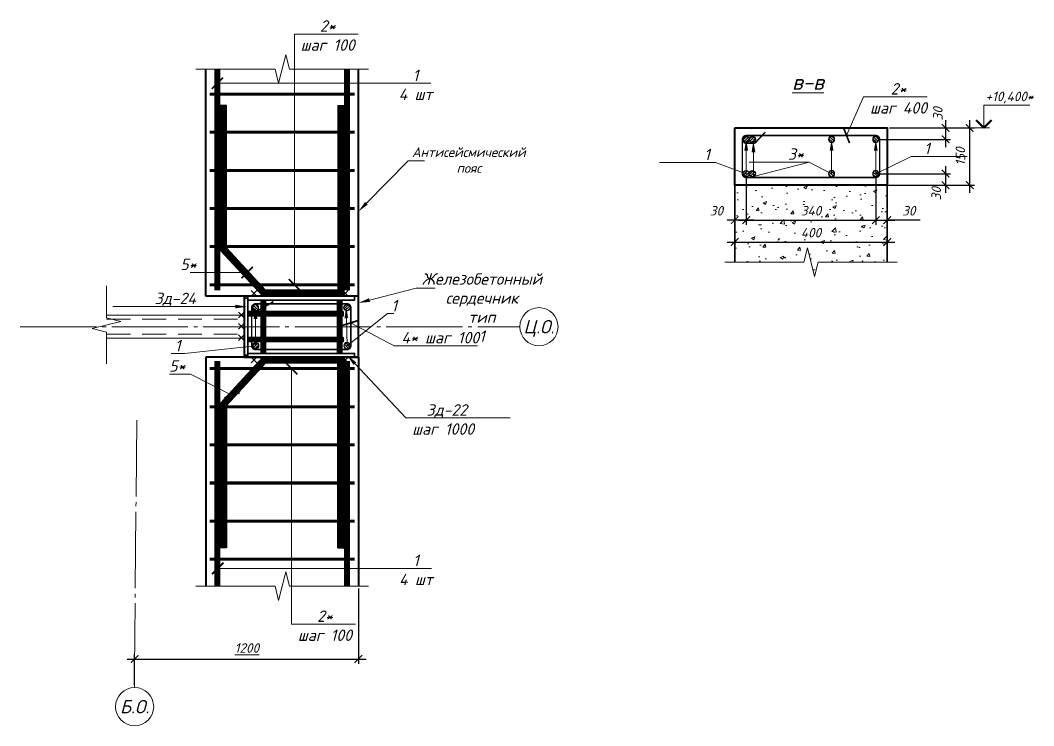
# Model space of a CAD drawing. Header units: millimetres. Extents: x -1807136 to 121189, y 23614 to 410608.
# Drawn here: x 19736 to 22395, y 41081 to 42931 of the extents above; entities that cross this region are included whole.
import ezdxf
from ezdxf import colors
from ezdxf.entities.mleader import LeaderData, LeaderLine
from ezdxf.enums import TextEntityAlignment as Align
from ezdxf.math import Vec2, Vec3

# ---------------------------------------------------------------- set-up
doc = ezdxf.new("R2010")
doc.units = ezdxf.units.MM
doc.header["$PDMODE"] = 3
doc.linetypes.add('GOST2.303 5', pattern=[24, 20, -1.5, 1, -1.5])
doc.linetypes.add('HIDDEN', pattern=[0.375, 0.25, -0.125])
doc.layers.get('0').update_dxf_attribs({"lineweight": 5})
doc.layers.get('Defpoints').update_dxf_attribs({"lineweight": 0})
for name, color, linetype, lineweight in [('!!!Металл', 7, 'Continuous', 15), ('!!!Металл разрез', 7, 'Continuous', 35), ('#Cварка', 96, 'Continuous', 30), ('#Dimensions', 7, 'Continuous', 9), ('#Арматура', 152, 'Continuous', 30), ('#Бетон разрез', 22, 'Continuous', 40), ('#Выноски', 7, 'Continuous', 15), ('#Газобетон', 152, 'Continuous', 35), ('#Оси', 7, 'Continuous', 9), ('#разм', 7, 'Continuous', 9), ('A-okno', 7, 'Continuous', 0), ('k_ Каркасы', 66, 'Continuous', 0)]:
    doc.layers.add(name, color=color, linetype=linetype, lineweight=lineweight)
doc.layers.add('#Hatch', color=7, linetype='Continuous', lineweight=5, true_color=0x525252)
doc.layers.add('#Арматура вид_2', color=7, linetype='Continuous', lineweight=35, true_color=0x616161)
doc.styles.add('GOST 2.304', font='isocpeui.ttf')
doc.styles.add('STEP PR', font='isocpeui.ttf')
doc.dimstyles.new('SPDS', dxfattribs={"dimscale": 10, "dimtxt": 2.5, "dimasz": 2, "dimexe": 1.25, "dimexo": 0.625, "dimtad": 1, "dimdec": 0, "dimrnd": 0.001, "dimtxsty": 'STEP PR', "dimblk": 'ARCHTICK', "dimcen": 2.5, "dimdle": 2, "dimclrd": 256, "dimclre": 256, "dimclrt": 7, "dimadec": 0, "dimazin": 2, "dimtfac": 0.75, "dimtdec": 0, "dimtmove": 1, "dimatfit": 3, "dimfxl": 1, "dimtolj": 1, "dimarcsym": 1})

# ---------------------------------------------------------------- blocks, each defined once
blk = doc.blocks.new('*U99')
at = {"color": 0, "linetype": 'ByBlock', "lineweight": -2}
for p, q in [((6.917, 0), (7.23, 1.25)), ((7.23, 1.25), (7.855, -1.25)), ((6.917, 0), (0, 0)), ((7.855, -1.25), (8.167, 0)), ((15.084, 0), (8.167, 0))]:
    blk.add_line(p, q, dxfattribs=at)
blk = doc.blocks.new('*U87')
at = {"color": 0, "linetype": 'ByBlock', "lineweight": -2}
for p, q in [((6.917, 0), (7.229, 1.25)), ((7.229, 1.25), (7.854, -1.25)), ((6.917, 0), (0, 0)), ((7.854, -1.25), (8.167, 0)), ((15.083, 0), (8.167, 0))]:
    blk.add_line(p, q, dxfattribs=at)
blk = doc.blocks.new('*U28')
at = {"layer": '#Арматура', "lineweight": 0}
h = blk.add_hatch(dxfattribs=at)
h.set_pattern_fill('ANSI31', scale=1.6)
edge = h.paths.add_edge_path()
edge.add_arc((0, 8), 8, 0, 360)
blk.add_circle((0, 8), 8)
blk = doc.blocks.new('*U105')
at = {"color": 0, "linetype": 'ByBlock', "lineweight": -2}
for p, q in [((2.78125, 0), (3.09375, 1.25)), ((3.09375, 1.25), (3.71875, -1.25)), ((2.78125, 0), (0, 0)), ((3.71875, -1.25), (4.03125, 0)), ((6.8125, 0), (4.03125, 0))]:
    blk.add_line(p, q, dxfattribs=at)
blk = doc.blocks.new('*U91')
for p, q in [((-0.5, 0.5), (0.5, -0.5)), ((0.5, 0.5), (-0.5, -0.5)), ((1.5, 0.5), (2.5, -0.5)), ((2.5, 0.5), (1.5, -0.5)), ((3.5, 0.5), (4.5, -0.5)), ((4.5, 0.5), (3.5, -0.5))]:
    blk.add_line(p, q)
blk = doc.blocks.new('*U180')
for p, q in [((-0.5, 0.5), (0.5, -0.5)), ((0.5, 0.5), (-0.5, -0.5)), ((1.5, 0.5), (2.5, -0.5)), ((2.5, 0.5), (1.5, -0.5)), ((3.5, 0.5), (4.5, -0.5)), ((4.5, 0.5), (3.5, -0.5)), ((5.5, 0.5), (6.5, -0.5)), ((6.5, 0.5), (5.5, -0.5)), ((7.5, 0.5), (8.5, -0.5)), ((8.5, 0.5), (7.5, -0.5)), ((9.5, 0.5), (10.5, -0.5)), ((10.5, 0.5), (9.5, -0.5)), ((11.5, 0.5), (12.5, -0.5)), ((12.5, 0.5), (11.5, -0.5)), ((13.5, 0.5), (14.5, -0.5)), ((14.5, 0.5), (13.5, -0.5)), ((15.5, 0.5), (16.5, -0.5)), ((16.5, 0.5), (15.5, -0.5))]:
    blk.add_line(p, q)
blk = doc.blocks.new('*U106')
for p, q in [((-0.5, 0.5), (0.5, -0.5)), ((0.5, 0.5), (-0.5, -0.5)), ((1.5, 0.5), (2.5, -0.5)), ((2.5, 0.5), (1.5, -0.5)), ((3.5, 0.5), (4.5, -0.5)), ((4.5, 0.5), (3.5, -0.5)), ((5.5, 0.5), (6.5, -0.5)), ((6.5, 0.5), (5.5, -0.5)), ((7.5, 0.5), (8.5, -0.5)), ((8.5, 0.5), (7.5, -0.5)), ((9.5, 0.5), (10.5, -0.5)), ((10.5, 0.5), (9.5, -0.5)), ((11.5, 0.5), (12.5, -0.5)), ((12.5, 0.5), (11.5, -0.5)), ((13.5, 0.5), (14.5, -0.5)), ((14.5, 0.5), (13.5, -0.5)), ((15.5, 0.5), (16.5, -0.5)), ((16.5, 0.5), (15.5, -0.5))]:
    blk.add_line(p, q)
blk = doc.blocks.new('*U96')
at = {"layer": '#разм', "ltscale": 100, "elevation": 0}
for points in [[(4577173, -920400), (4578375, -920400)], [(4577173, -921000), (4577173, -920400)], [(4575899, -921000), (4577323, -921000)]]:
    blk.add_lwpolyline(points, dxfattribs=at)
at = {"layer": 'A-okno', "color": 0, "lineweight": 50, "ltscale": 100, "elevation": 0}
for points in [[(4577173, -921000), (4576973, -920800)], [(4577173, -921000), (4577373, -920800)]]:
    blk.add_lwpolyline(points, dxfattribs=at)
at = {"layer": '#разм', "style": 'STEP PR'}
for tag, p in [('ОТМЕТКА', (4577216, -920299)), ('ПРИМЕЧАНИЕ', (4577314, -920711))]:
    blk.add_attdef(tag, p, '', height=250, dxfattribs=at)
blk = doc.blocks.new('_ArchTick')
at = {"color": 0, "linetype": 'ByBlock', "const_width": 0.15}
blk.add_lwpolyline([(-0.5, -0.5), (0.5, 0.5)], dxfattribs=at)
blk = doc.blocks.new('*D133')
at = {"layer": '#Dimensions', "lineweight": -2, "transparency": 16777216}
for p, q in [((22017, 42648.8), (22239.7, 42648.8)), ((22227.2, 42478.8), (22227.2, 42668.8)), ((22017, 42498.8), (22239.7, 42498.8))]:
    blk.add_line(p, q, dxfattribs=at)
at = {"layer": 'Defpoints', "color": 0, "lineweight": 40, "transparency": 16777216}
for p in [(22010.7, 42648.8), (22227.2, 42648.8), (22010.7, 42498.8)]:
    blk.add_point(p, dxfattribs=at)
at = {"layer": '#Dimensions', "lineweight": -2, "transparency": 16777216, "xscale": 20, "yscale": 20, "zscale": 20}
for p, rotation in [((22227.2, 42648.8), 90), ((22227.2, 42498.8), 270)]:
    blk.add_blockref('_ArchTick', p, dxfattribs=dict(at, rotation=rotation))
at = {"layer": '#Dimensions', "transparency": 16777216, "insert": (22202.7, 42573.8), "char_height": 25, "attachment_point": 5, "rotation": 90, "style": 'STEP PR'}
blk.add_mtext('\\A1;150', dxfattribs=at)
blk = doc.blocks.new('*D134')
at = {"layer": '#Dimensions', "lineweight": -2, "transparency": 16777216}
for p, q in [((21610.7, 42642.5), (21610.7, 42337.1)), ((22010.7, 42642.5), (22010.7, 42337.1)), ((21590.7, 42349.6), (22030.7, 42349.6))]:
    blk.add_line(p, q, dxfattribs=at)
at = {"layer": 'Defpoints', "color": 0, "lineweight": 40, "transparency": 16777216}
for p in [(21610.7, 42648.8), (22010.7, 42648.8), (22010.7, 42349.6)]:
    blk.add_point(p, dxfattribs=at)
at = {"layer": '#Dimensions', "lineweight": -2, "transparency": 16777216, "xscale": 20, "yscale": 20, "zscale": 20, "rotation": 180}
blk.add_blockref('_ArchTick', (21610.7, 42349.6), dxfattribs=at)
at = {"layer": '#Dimensions', "lineweight": -2, "transparency": 16777216, "xscale": 20, "yscale": 20, "zscale": 20}
blk.add_blockref('_ArchTick', (22010.7, 42349.6), dxfattribs=at)
at = {"layer": '#Dimensions', "transparency": 16777216, "insert": (21810.7, 42374.1), "char_height": 25, "attachment_point": 5, "style": 'STEP PR'}
blk.add_mtext('\\A1;400', dxfattribs=at)
blk = doc.blocks.new('*D135')
at = {"layer": '#Dimensions', "lineweight": -2, "transparency": 16777216}
for p, q in [((21640.7, 42522.5), (21640.7, 42394.6)), ((21980.7, 42522.5), (21980.7, 42394.6)), ((21620.7, 42407.1), (22000.7, 42407.1))]:
    blk.add_line(p, q, dxfattribs=at)
at = {"layer": 'Defpoints', "color": 0, "lineweight": 40, "transparency": 16777216}
for p in [(21640.7, 42528.8), (21980.7, 42528.8), (21980.7, 42407.1)]:
    blk.add_point(p, dxfattribs=at)
at = {"layer": '#Dimensions', "lineweight": -2, "transparency": 16777216, "xscale": 20, "yscale": 20, "zscale": 20, "rotation": 180}
blk.add_blockref('_ArchTick', (21640.7, 42407.1), dxfattribs=at)
at = {"layer": '#Dimensions', "lineweight": -2, "transparency": 16777216, "xscale": 20, "yscale": 20, "zscale": 20}
blk.add_blockref('_ArchTick', (21980.7, 42407.1), dxfattribs=at)
at = {"layer": '#Dimensions', "transparency": 16777216, "insert": (21810.7, 42431.6), "char_height": 25, "attachment_point": 5, "style": 'STEP PR'}
blk.add_mtext('\\A1;340', dxfattribs=at)
blk = doc.blocks.new('*D136')
at = {"layer": '#Dimensions', "lineweight": -2, "transparency": 16777216}
for p, q in [((21980.7, 42522.5), (21980.7, 42394.6)), ((22010.7, 42492.5), (22010.7, 42394.6)), ((21960.7, 42407.1), (22030.7, 42407.1)), ((22096.7, 42407.1), (22010.7, 42407.1))]:
    blk.add_line(p, q, dxfattribs=at)
at = {"layer": 'Defpoints', "color": 0, "lineweight": 40, "transparency": 16777216}
for p in [(21980.7, 42528.8), (22010.7, 42498.8), (22010.7, 42407.1)]:
    blk.add_point(p, dxfattribs=at)
at = {"layer": '#Dimensions', "lineweight": -2, "transparency": 16777216, "xscale": 20, "yscale": 20, "zscale": 20, "rotation": 180}
blk.add_blockref('_ArchTick', (21980.7, 42407.1), dxfattribs=at)
at = {"layer": '#Dimensions', "lineweight": -2, "transparency": 16777216, "xscale": 20, "yscale": 20, "zscale": 20}
blk.add_blockref('_ArchTick', (22010.7, 42407.1), dxfattribs=at)
at = {"layer": '#Dimensions', "transparency": 16777216, "insert": (22067.2, 42431.6), "char_height": 25, "attachment_point": 5, "style": 'STEP PR'}
blk.add_mtext('\\A1;30', dxfattribs=at)
blk = doc.blocks.new('*D131')
at = {"layer": '#Dimensions', "lineweight": -2, "transparency": 16777216}
for p, q in [((22017, 42648.8), (22176.3, 42648.8)), ((22163.8, 42668.8), (22163.8, 42598.8)), ((21987, 42618.8), (22176.3, 42618.8))]:
    blk.add_line(p, q, dxfattribs=at)
at = {"layer": 'Defpoints', "color": 0, "lineweight": 40, "transparency": 16777216}
for p in [(22010.7, 42648.8), (21980.7, 42618.8), (22163.8, 42618.8)]:
    blk.add_point(p, dxfattribs=at)
at = {"layer": '#Dimensions', "lineweight": -2, "transparency": 16777216, "xscale": 20, "yscale": 20, "zscale": 20}
for p, rotation in [((22163.8, 42648.8), 90), ((22163.8, 42618.8), 270)]:
    blk.add_blockref('_ArchTick', p, dxfattribs=dict(at, rotation=rotation))
at = {"layer": '#Dimensions', "transparency": 16777216, "insert": (22143.6, 42686), "char_height": 25, "attachment_point": 5, "rotation": 90, "style": 'STEP PR'}
blk.add_mtext('\\A1;30', dxfattribs=at)
blk = doc.blocks.new('*D132')
at = {"layer": '#Dimensions', "lineweight": -2, "transparency": 16777216}
for p, q in [((22163.8, 42548.8), (22163.8, 42478.8)), ((21987, 42528.8), (22176.3, 42528.8)), ((21987, 42498.8), (22176.3, 42498.8))]:
    blk.add_line(p, q, dxfattribs=at)
at = {"layer": 'Defpoints', "color": 0, "lineweight": 40, "transparency": 16777216}
for p in [(21980.7, 42528.8), (21980.7, 42498.8), (22163.8, 42498.8)]:
    blk.add_point(p, dxfattribs=at)
at = {"layer": '#Dimensions', "lineweight": -2, "transparency": 16777216, "xscale": 20, "yscale": 20, "zscale": 20}
for p, rotation in [((22163.8, 42528.8), 90), ((22163.8, 42498.8), 270)]:
    blk.add_blockref('_ArchTick', p, dxfattribs=dict(at, rotation=rotation))
at = {"layer": '#Dimensions', "transparency": 16777216, "insert": (22139.3, 42476.3), "char_height": 25, "attachment_point": 5, "rotation": 90, "style": 'STEP PR'}
blk.add_mtext('\\A1;30', dxfattribs=at)
blk = doc.blocks.new('*D137')
at = {"layer": '#Dimensions', "lineweight": -2, "transparency": 16777216}
for p, q in [((21610.7, 42522.5), (21610.7, 42394.6)), ((21640.7, 42522.5), (21640.7, 42394.6)), ((21660.7, 42407.1), (21590.7, 42407.1))]:
    blk.add_line(p, q, dxfattribs=at)
at = {"layer": 'Defpoints', "color": 0, "lineweight": 40, "transparency": 16777216}
for p in [(21610.7, 42528.8), (21640.7, 42528.8), (21610.7, 42407.1)]:
    blk.add_point(p, dxfattribs=at)
at = {"layer": '#Dimensions', "lineweight": -2, "transparency": 16777216, "xscale": 20, "yscale": 20, "zscale": 20, "rotation": 180}
blk.add_blockref('_ArchTick', (21610.7, 42407.1), dxfattribs=at)
at = {"layer": '#Dimensions', "lineweight": -2, "transparency": 16777216, "xscale": 20, "yscale": 20, "zscale": 20}
blk.add_blockref('_ArchTick', (21640.7, 42407.1), dxfattribs=at)
at = {"layer": '#Dimensions', "transparency": 16777216, "insert": (21562.5, 42431.6), "char_height": 25, "attachment_point": 5, "style": 'STEP PR'}
blk.add_mtext('\\A1;30', dxfattribs=at)
blk = doc.blocks.new('*D431')
at = {"layer": '#Dimensions', "lineweight": -2, "transparency": 16777216}
for p, q in [((20623.5, 41440.7), (20623.5, 41243.4)), ((20036.4, 41187.2), (20036.4, 41268.4)), ((20016.4, 41255.9), (20643.5, 41255.9))]:
    blk.add_line(p, q, dxfattribs=at)
at = {"layer": 'Defpoints', "color": 0, "lineweight": 40, "transparency": 16777216}
for p in [(20623.5, 41447), (20623.5, 41255.9), (20036.4, 41180.9)]:
    blk.add_point(p, dxfattribs=at)
at = {"layer": '#Dimensions', "lineweight": -2, "transparency": 16777216, "xscale": 20, "yscale": 20, "zscale": 20, "rotation": 180}
blk.add_blockref('_ArchTick', (20036.4, 41255.9), dxfattribs=at)
at = {"layer": '#Dimensions', "lineweight": -2, "transparency": 16777216, "xscale": 20, "yscale": 20, "zscale": 20}
blk.add_blockref('_ArchTick', (20623.5, 41255.9), dxfattribs=at)
at = {"layer": '#Dimensions', "transparency": 16777216, "insert": (20330.8, 41284.7), "char_height": 25, "attachment_point": 5, "style": 'STEP PR'}
blk.add_mtext('\\A1;\\L1200', dxfattribs=at)

msp = doc.modelspace()

# ---------------------------------------------------------------- hatches: boundary and pattern name
at = {"layer": '#Hatch'}
h = msp.add_hatch(dxfattribs=at)
h.set_pattern_fill('AR-CONC', color=256, scale=0.5)
h.set_pattern_definition([(50, (21610.726, 42248.785), (91.092, -7.97), [9.525, -104.775]), (355, (21610.73, 42248.785), (-17.622, 95.528), [7.62, -83.82]), (100.451, (21618.32, 42248.12), (73.47, 87.559), [8.095, -89.045]), (46.184, (21610.73, 42274.18), (135.54, -21.02), [14.287, -157.162]), (96.636, (21622.02, 42272.43), (118.702, 123.713), [12.143, -133.568]), (351.184, (21610.73, 42274.18), (118.7, 123.713), [11.43, -125.73]), (21, (21623.426, 42267.835), (75.807, -51.133), [9.525, -104.775]), (326, (21623.43, 42267.835), (30.901, 92.094), [7.62, -83.82]), (71.451, (21629.74, 42263.57), (106.708, 40.961), [8.095, -89.045]), (37.5, (21610.726, 42248.785), (1.5443, 42.2775), [0, -82.804, 0, -85.09, 0, -84.1375]), (7.5, (21610.726, 42248.785), (33.41, 50.0903), [0, -48.514, 0, -80.899, 0, -32.0675]), (327.5, (21582.405, 42248.785), (67.7953, -2.8644), [0, -31.75, 0, -99.06, 0, -131.445]), (317.5, (21569.705, 42248.785), (74.0646, 12.713), [0, -41.275, 0, -65.786, 0, -93.345])])
h.paths.add_polyline_path([(22010.7, 42498.8), (21610.7, 42498.8), (21610.7, 42297.1), (21792, 42297.1), (21801.4, 42334.6), (21820.1, 42259.6), (21829.5, 42297.1), (22010.7, 42297.1)])

# ---------------------------------------------------------------- linework, layer by layer
at = {"layer": '!!!Металл'}
for points in [[(19962.7, 42157.5), (20323.5, 42157.5)], [(19962.7, 42097.5), (20323.5, 42097.5)]]:
    msp.add_lwpolyline(points, dxfattribs=at)
at = {"layer": '!!!Металл', "linetype": 'HIDDEN', "ltscale": 250}
msp.add_lwpolyline([(19962.7, 42147.5), (20323.5, 42147.5)], dxfattribs=at)
at = {"layer": '!!!Металл разрез'}
for points in [[(20323.5, 42202.5), (20333.5, 42202.5), (20333.5, 42052.5), (20323.5, 42052.5)], [(20613.5, 42207.5), (20613.5, 42197.5), (20333.5, 42197.5), (20333.5, 42207.5)], [(20333.5, 42047.5), (20333.5, 42057.5), (20613.5, 42057.5), (20613.5, 42047.5)]]:
    msp.add_lwpolyline(points, close=True, dxfattribs=at)
at = {"layer": '#Арматура'}
for points, const_width in [([(20253.5, 42803.4), (20253.5, 42222.5)], 16), ([(20593.5, 42803.4), (20593.5, 42222.5)], 16), ([(20613.5, 42737.5), (20233.5, 42737.5)], 8), ([(20613.5, 42637.5), (20233.5, 42637.5)], 8), ([(20613.5, 42537.5), (20233.5, 42537.5)], 8), ([(20613.5, 42437.5), (20233.5, 42437.5)], 8), ([(20613.5, 42337.5), (20233.5, 42337.5)], 8), ([(20613.5, 42237.5), (20233.5, 42237.5)], 8), ([(20253.5, 42037.5), (20253.5, 41447)], 16), ([(20593.5, 42037.5), (20593.5, 41447)], 16), ([(20613.5, 42017.5), (20233.5, 42017.5)], 8), ([(20613.5, 41917.5), (20233.5, 41917.5)], 8), ([(20613.5, 41817.5), (20233.5, 41817.5)], 8), ([(20613.5, 41717.5), (20233.5, 41717.5)], 8), ([(20613.5, 41617.5), (20233.5, 41617.5)], 8), ([(20613.5, 41517.5), (20233.5, 41517.5)], 8)]:
    msp.add_lwpolyline(points, dxfattribs=dict(at, const_width=const_width))
for points in [[(20585.5, 42707.5), (20585.5, 42207.5), (20372.5, 42207.5), (20261.5, 42327.8), (20261.5, 42707.5)], [(20277.5, 42707.5), (20261.5, 42707.5)], [(20569.5, 42707.5), (20569.5, 42223.5), (20379.5, 42223.5), (20277.5, 42334), (20277.5, 42707.5)], [(20569.5, 42707.5), (20585.5, 42707.5)], [(20367.5, 42197.5), (20367.5, 42057.5)], [(20379.5, 42197.5), (20379.5, 42057.5)], [(20567.5, 42197.5), (20567.5, 42057.5)], [(20579.5, 42197.5), (20579.5, 42057.5)], [(20583.5, 42167.5), (20333.5, 42167.5)], [(20583.5, 42167.5), (20583.5, 42155.5)], [(20583.5, 42155.5), (20333.5, 42155.5)], [(20583.5, 42099.5), (20333.5, 42099.5)], [(20583.5, 42099.5), (20583.5, 42087.5)], [(20583.5, 42087.5), (20333.5, 42087.5)], [(20585.5, 41547.5), (20585.5, 42047.5), (20372.5, 42047.5), (20261.5, 41927.3), (20261.5, 41547.5)], [(20569.5, 41547.5), (20569.5, 42031.5), (20379.5, 42031.5), (20277.5, 41921), (20277.5, 41547.5)], [(20277.5, 41547.5), (20261.5, 41547.5)], [(20569.5, 41547.5), (20585.5, 41547.5)]]:
    msp.add_lwpolyline(points, dxfattribs=at)
at = {"layer": '#Арматура вид_2', "const_width": 16}
for points in [[(20577.5, 42707.5), (20577.5, 42215.5), (20376, 42215.5), (20269.5, 42330.9), (20269.5, 42707.5)], [(20577.5, 41547.5), (20577.5, 42039.5), (20376, 42039.5), (20269.5, 41924.1), (20269.5, 41547.5)]]:
    msp.add_lwpolyline(points, dxfattribs=at)
at = {"layer": '#Арматура вид_2', "color": 7, "true_color": 0xffffff, "const_width": 12}
for points in [[(20373.5, 42197.5), (20373.5, 42057.5)], [(20573.5, 42197.5), (20573.5, 42057.5)], [(20583.5, 42161.5), (20333.5, 42161.5)], [(20583.5, 42093.5), (20333.5, 42093.5)]]:
    msp.add_lwpolyline(points, dxfattribs=at)
at = {"layer": '#Бетон разрез'}
for points in [[(20223.5, 42207.5), (20223.5, 42803.4)], [(20623.5, 42207.5), (20623.5, 42803.4)], [(20623.5, 42207.5), (20223.5, 42207.5)], [(20223.5, 42047.5), (20223.5, 41447)], [(20623.5, 42047.5), (20223.5, 42047.5)], [(20623.5, 42047.5), (20623.5, 41447)]]:
    msp.add_lwpolyline(points, dxfattribs=at)
for points in [[(21610.7, 42648.8), (22010.7, 42648.8), (22010.7, 42498.8), (21610.7, 42498.8)], [(20323.5, 42047.5), (20623.5, 42047.5), (20623.5, 42207.5), (20323.5, 42207.5)]]:
    msp.add_lwpolyline(points, close=True, dxfattribs=at)
at = {"layer": '#Газобетон'}
msp.add_lwpolyline([(22010.7, 42297.1), (22010.7, 42498.8), (21610.7, 42498.8), (21610.7, 42297.1)], dxfattribs=at)
at = {"layer": '#Оси', "linetype": 'GOST2.303 5', "ltscale": 10}
for points in [[(19736.3, 42127.5), (20997, 42127.5), (21047, 42127.5)], [(20041.7, 41882), (20036.4, 41230.9), (20036.4, 41180.9)]]:
    msp.add_lwpolyline(points, dxfattribs=at)
at = {"layer": '#Оси', "linetype": 'Continuous', "ltscale": 100}
for centre in [(21097, 42127.5), (20036.4, 41130.9)]:
    msp.add_circle(centre, 50, dxfattribs=at)
msp.add_lwpolyline([(20539.5, 42197.5), (20527.5, 42197.5)])
at = {"linetype": 'HIDDEN', "ltscale": 250}
msp.add_lwpolyline([(19962.7, 42107.5), (20323.5, 42107.5)], dxfattribs=at)
at = {"layer": 'k_ Каркасы'}
msp.add_lwpolyline([(21630.7, 42618.8, 4, 4, 0), (21630.7, 42528.8, 4, 4, 0.414214), (21640.7, 42518.8, 4, 4, 0), (21980.7, 42518.8, 4, 4, 0.414214), (21990.7, 42528.8, 4, 4, 0), (21990.7, 42618.8, 4, 4, 0.414214), (21980.7, 42628.8, 4, 4, 0), (21640.7, 42628.8, 4, 4, 0.414214), (21630.7, 42618.8, 4, 4, 0.414214), (21640.7, 42608.8, 4, 4, 0), (21660.6, 42608.7, 4, 4, 0.183017), (21665.9, 42611.4, 4, 4, 0), (21690.9, 42637.8, 0, 0, 0)], format="xyseb", dxfattribs=at)
at = {"layer": 'k_ Каркасы', "const_width": 4}
msp.add_lwpolyline([(20343.5, 42177.5), (20343.5, 42077.5, 0.414214), (20353.5, 42067.5), (20593.5, 42067.5, 0.414214), (20603.5, 42077.5), (20603.5, 42177.5, 0.414214), (20593.5, 42187.5), (20353.5, 42187.5, 0.414214), (20343.5, 42177.5, 0.414214), (20353.5, 42167.5, 0.098491), (20357.3, 42168.3), (20400.6, 42193.3)], format="xyb", dxfattribs=at)

# ---------------------------------------------------------------- block references
at = {"layer": '#Cварка', "xscale": 15, "yscale": 15, "zscale": 15}
msp.add_blockref('*U180', (20349.3, 42215), dxfattribs=at)
at = {"layer": '#Cварка', "xscale": -15, "yscale": 15, "zscale": 15}
for name, p, rotation in [('*U91', (20316, 42158.4), 90), ('*U106', (20349.3, 42040), 180)]:
    msp.add_blockref(name, p, dxfattribs=dict(at, rotation=rotation))
at = {"layer": '#Dimensions', "xscale": 0.1, "yscale": 0.1, "zscale": 0.1}
msp.add_blockref('*U96', (-435452.9, 134748.8, 0), dxfattribs=at).add_auto_attribs({'ОТМЕТКА': '+10,400*'})
at = {"layer": '#Арматура'}
for p in [(21640.7, 42610.8), (21656.7, 42610.8), (21640.7, 42520.8), (21656.7, 42520.8), (20593.5, 42169.5)]:
    msp.add_blockref('*U28', p, dxfattribs=at)
at = {"layer": '#Арматура', "xscale": -1}
for p in [(21864.7, 42610.8), (21980.7, 42610.8), (21864.7, 42520.8), (21980.7, 42520.8), (20353.5, 42169.5)]:
    msp.add_blockref('*U28', p, dxfattribs=at)
at = {"layer": '#Арматура', "rotation": 180}
msp.add_blockref('*U28', (20353.5, 42085.5), dxfattribs=at)
at = {"layer": '#Арматура', "xscale": -1, "rotation": 180}
msp.add_blockref('*U28', (20593.5, 42085.5), dxfattribs=at)
at = {"yscale": -30, "zscale": -30}
for name, p, xscale in [('*U87', (20197.2, 42803.4), 30), ('*U87', (22037, 42297.1), -30), ('*U99', (20197.2, 41447), 30)]:
    msp.add_blockref(name, p, dxfattribs=dict(at, xscale=xscale))
at = {"xscale": -30, "yscale": -30, "zscale": -30, "rotation": 270}
msp.add_blockref('*U105', (19962.7, 42029.9), dxfattribs=at)

# ---------------------------------------------------------------- texts
at = {"layer": '#Dimensions', "style": 'STEP PR'}
msp.add_text('%%Uв-в', height=40, dxfattribs=at).set_placement((21802.7, 42749.1), align=Align.CENTER)
at = {"layer": '#Оси', "linetype": 'Continuous', "ltscale": 100, "style": 'GOST 2.304'}
for s, p in [('Ц.О.', (21097, 42127.5)), ('Б.О.', (20036.4, 41130.9))]:
    msp.add_text(s, height=35, dxfattribs=at).set_placement(p, align=Align.MIDDLE_CENTER)

# ---------------------------------------------------------------- dimensions: what is measured, and where the dimension line sits
at = {"layer": '#Dimensions'}
for base, p1, p2, picture, middle in [((22163.8, 42618.8), (22010.7, 42648.8), (21980.7, 42618.8), '*D131', (22168.1, 42686)), ((22163.8, 42498.8), (21980.7, 42528.8), (21980.7, 42498.8), '*D132', (22163.8, 42476.3))]:
    dim = msp.add_linear_dim(base=base, p1=p1, p2=p2, angle=90, dimstyle='SPDS', override={"dimscale": 10, "dimgap": 1.2, "dimrnd": 5, "dimtxsty": 'STEP PR', "dimblk1": 'ArchTick', "dimblk2": 'ArchTick', "dimsah": 1, "dimclrt": 256}, dxfattribs=at)
    dim.commit()
    dim.dimension.update_dxf_attribs({"geometry": picture, "text_midpoint": middle, "dimtype": 160})
for base, p1, p2, override, picture, middle in [((22010.7, 42349.6), (21610.7, 42648.8), (22010.7, 42648.8), {"dimgap": 1.2, "dimrnd": 5, "dimblk1": 'ArchTick', "dimblk2": 'ArchTick', "dimsah": 1, "dimclrt": 256}, '*D134', (21810.7, 42374.1)), ((21980.7, 42407.1), (21640.7, 42528.8), (21980.7, 42528.8), {"dimscale": 10, "dimgap": 1.2, "dimrnd": 5, "dimtxsty": 'STEP PR', "dimblk1": 'ArchTick', "dimblk2": 'ArchTick', "dimsah": 1, "dimclrt": 256}, '*D135', (21810.7, 42431.6))]:
    dim = msp.add_linear_dim(base=base, p1=p1, p2=p2, dimstyle='SPDS', override=override, dxfattribs=at)
    dim.commit()
    dim.dimension.update_dxf_attribs({"geometry": picture, "text_midpoint": middle})
dim = msp.add_linear_dim(base=(22227.2, 42648.8), p1=(22010.7, 42498.8), p2=(22010.7, 42648.8), angle=90, dimstyle='SPDS', override={"dimscale": 10, "dimgap": 1.2, "dimrnd": 5, "dimtxsty": 'STEP PR', "dimblk1": 'ArchTick', "dimblk2": 'ArchTick', "dimsah": 1, "dimclrt": 256}, dxfattribs=at)
dim.commit()
dim.dimension.update_dxf_attribs({"geometry": '*D133', "text_midpoint": (22202.7, 42573.8)})
for base, p1, p2, override, picture, middle in [((21610.7, 42407.1), (21640.7, 42528.8), (21610.7, 42528.8), {"dimgap": 1.2, "dimrnd": 5, "dimtxsty": 'STEP PR', "dimblk1": 'ArchTick', "dimblk2": 'ArchTick', "dimsah": 1, "dimclrt": 256}, '*D137', (21562.5, 42407.1)), ((22010.7, 42407.1), (21980.7, 42528.8), (22010.7, 42498.8), {"dimscale": 10, "dimgap": 1.2, "dimrnd": 5, "dimtxsty": 'STEP PR', "dimblk1": 'ArchTick', "dimblk2": 'ArchTick', "dimsah": 1, "dimclrt": 256}, '*D136', (22067.2, 42403.4))]:
    dim = msp.add_linear_dim(base=base, p1=p1, p2=p2, dimstyle='SPDS', override=override, dxfattribs=at)
    dim.commit()
    dim.dimension.update_dxf_attribs({"geometry": picture, "text_midpoint": middle, "dimtype": 160})
dim = msp.add_linear_dim(base=(20623.5, 41255.9), p1=(20036.4, 41180.9), p2=(20623.5, 41447), text='%%U1200', dimstyle='SPDS', override={"dimgap": 1.2, "dimrnd": 5, "dimblk1": 'ArchTick', "dimblk2": 'ArchTick', "dimsah": 1, "dimclrt": 256}, dxfattribs=at)
dim.commit()
dim.dimension.update_dxf_attribs({"geometry": '*D431', "text_midpoint": (20330.8, 41257.7), "dimtype": 160})

# ---------------------------------------------------------------- leaders
at = {"layer": '#Выноски'}
ml = msp.add_multileader_mtext('Standard', dxfattribs=at)
ml.set_content('\\A1;2*\\Pшаг 100', color=256, style='STEP PR')
ml.set_leader_properties(color=256, linetype='ByLayer', lineweight=-1)
ml.set_arrow_properties(name='ARCHTICK')
ml.build(insert=Vec2(0, 0))
ml.multileader.update_dxf_attribs({"text_left_attachment_type": 6, "text_right_attachment_type": 6, "dogleg_length": 0, "arrow_head_size": 30, "scale": 0.1})
ctx = ml.context
ctx.base_point, ctx.scale, ctx.char_height, ctx.arrow_head_size, ctx.landing_gap_size, ctx.plane_origin = Vec3(20455.5, 42895.2), 0.1, 30, 30, 12.5, Vec3(21202.6, 41859.2)
ctx.left_attachment, ctx.right_attachment, ctx.text_align_type = 6, 6, 1
notes = []
notes.append((ctx, [(0, (1, 1, 0), (20455.5, 42895.2), (1, 0), 0, [(0, [(20455.5, 42237.5), (20455.5, 42737.5)], 0, [])])]))
ctx.mtext.insert, ctx.mtext.rotation, ctx.mtext.alignment, ctx.mtext.flow_direction = Vec3(20542.8, 42931.2), 6.283185, 2, 5
ml = msp.add_multileader_mtext('Standard', dxfattribs=at)
ml.set_content('\\A1;1\\P4 шт', color=256, style='STEP PR')
ml.set_leader_properties(color=256, linetype='ByLayer', lineweight=-1)
ml.set_arrow_properties(name='ARCHTICK')
ml.build(insert=Vec2(0, 0))
ml.multileader.update_dxf_attribs({"text_left_attachment_type": 6, "text_right_attachment_type": 6, "dogleg_length": 0, "arrow_head_size": 30, "scale": 0.1})
ctx = ml.context
ctx.base_point, ctx.scale, ctx.char_height, ctx.arrow_head_size, ctx.landing_gap_size, ctx.plane_origin = Vec3(20713.1, 42765.9), 0.1, 30, 30, 12.5, Vec3(21596.7, 41686.8)
ctx.left_attachment, ctx.right_attachment, ctx.text_align_type = 6, 6, 1
notes.append((ctx, [(0, (1, 1, 0), (20713.1, 42765.9), (1, 0), 0, [(0, [(20253.5, 42765.9), (20593.5, 42765.9)], 0, [])])]))
ctx.mtext.insert, ctx.mtext.rotation, ctx.mtext.alignment, ctx.mtext.flow_direction = Vec3(20773.3, 42801.9), 6.283185, 2, 5
ml = msp.add_multileader_mtext('Standard', dxfattribs=at)
ml.set_content('\\A1;2*\\Pшаг 400', color=256, style='STEP PR')
ml.set_leader_properties(color=256, linetype='ByLayer', lineweight=-1)
ml.set_arrow_properties(name='ARCHTICK')
ml.build(insert=Vec2(0, 0))
ml.multileader.update_dxf_attribs({"text_left_attachment_type": 6, "text_right_attachment_type": 6, "dogleg_length": 0, "arrow_head_size": 30, "scale": 0.1})
ctx = ml.context
ctx.base_point, ctx.scale, ctx.char_height, ctx.arrow_head_size, ctx.landing_gap_size, ctx.plane_origin = Vec3(21948.3, 42730.4), 0.1, 30, 30, 12.5, Vec3(22829.7, 41748.5)
ctx.left_attachment, ctx.right_attachment, ctx.text_align_type = 6, 6, 1
notes.append((ctx, [(0, (1, 1, 0), (21948.3, 42730.4), (1, 0), 0, [(1, [(21904.1, 42628.8)], 0, [])])]))
ctx.mtext.insert, ctx.mtext.rotation, ctx.mtext.alignment, ctx.mtext.flow_direction = Vec3(22040.3, 42766.4), 6.283185, 2, 5
ml = msp.add_multileader_mtext('Standard', dxfattribs=at)
ml.set_content('{\\H0.83333x;Aнтисейсмический\\P\\pxqc;пояс\\A1;\\H1.2x;             }', color=256, style='STEP PR')
ml.set_leader_properties(color=256, linetype='ByLayer', lineweight=-1)
ml.build(insert=Vec2(0, 0))
ml.multileader.update_dxf_attribs({"text_left_attachment_type": 6, "text_right_attachment_type": 6, "dogleg_length": 0, "arrow_head_size": 30, "scale": 0.1})
ctx = ml.context
ctx.base_point, ctx.scale, ctx.char_height, ctx.arrow_head_size, ctx.landing_gap_size, ctx.plane_origin = Vec3(20753.7, 42562.7), 0.1, 30, 30, 12.5, Vec3(23429.4, 41196.7)
ctx.left_attachment, ctx.right_attachment, ctx.text_align_type = 6, 6, 1
notes.append((ctx, [(0, (1, 1, 0), (20753.7, 42562.7), (1, 0), 0, [(1, [(20623.5, 42429.8)], 0, [])])]))
ctx.mtext.insert, ctx.mtext.rotation, ctx.mtext.width, ctx.mtext.defined_height, ctx.mtext.alignment, ctx.mtext.flow_direction = Vec3(20913.1, 42597.7), 6.283185, 305.314, 77, 2, 5
ml = msp.add_multileader_mtext('Standard', dxfattribs=at)
ml.set_content('\\A1; 1           ', color=256, style='STEP PR')
ml.set_leader_properties(color=256, linetype='ByLayer', lineweight=-1)
ml.build(insert=Vec2(0, 0))
ml.multileader.update_dxf_attribs({"text_left_attachment_type": 6, "text_right_attachment_type": 6, "dogleg_length": 0, "arrow_head_size": 30, "scale": 0.1})
ctx = ml.context
ctx.base_point, ctx.scale, ctx.char_height, ctx.arrow_head_size, ctx.landing_gap_size, ctx.plane_origin = Vec3(21496.5, 42558.3), 0.1, 30, 30, 12.5, Vec3(24372.8, 41398.5)
ctx.left_attachment, ctx.right_attachment, ctx.text_align_type = 6, 6, 1
notes.append((ctx, [(1, (1, 1, 0), (21560.2, 42558.3), (-1, 0), 0, [(3, [(21640.7, 42618.8), (21640.7, 42528.8)], 0, [])])]))
ctx.mtext.insert, ctx.mtext.rotation, ctx.mtext.alignment, ctx.mtext.flow_direction = Vec3(21528.4, 42594.3), 6.283185, 2, 5
ml = msp.add_multileader_mtext('Standard', dxfattribs=at)
ml.set_content('\\A1;3*           ', color=256, style='STEP PR')
ml.set_leader_properties(color=256, linetype='ByLayer', lineweight=-1)
ml.build(insert=Vec2(0, 0))
ml.multileader.update_dxf_attribs({"text_left_attachment_type": 6, "text_right_attachment_type": 6, "dogleg_length": 0, "arrow_head_size": 30, "scale": 0.1})
ctx = ml.context
ctx.base_point, ctx.scale, ctx.char_height, ctx.arrow_head_size, ctx.landing_gap_size, ctx.plane_origin = Vec3(21736.4, 42559.2), 0.1, 30, 30, 12.5, Vec3(24558.2, 41400.2)
ctx.left_attachment, ctx.right_attachment, ctx.text_align_type = 6, 6, 1
notes.append((ctx, [(1, (1, 1, 0), (21805.5, 42559.2), (-1, 0), 0, [(3, [(21659.6, 42615.1), (21660, 42521.7)], 0, []), (2, [(21864.7, 42618.8), (21864.7, 42528.8)], 0, [])])]))
ctx.mtext.insert, ctx.mtext.rotation, ctx.mtext.alignment, ctx.mtext.flow_direction = Vec3(21770.9, 42595.2), 6.283185, 2, 5
ml = msp.add_multileader_mtext('Standard', dxfattribs=at)
ml.set_content('\\A1; 1           ', color=256, style='STEP PR')
ml.set_leader_properties(color=256, linetype='ByLayer', lineweight=-1)
ml.build(insert=Vec2(0, 0))
ml.multileader.update_dxf_attribs({"text_left_attachment_type": 6, "text_right_attachment_type": 6, "dogleg_length": 0, "arrow_head_size": 30, "scale": 0.1})
ctx = ml.context
ctx.base_point, ctx.scale, ctx.char_height, ctx.arrow_head_size, ctx.landing_gap_size, ctx.plane_origin = Vec3(22073.6, 42573.9), 0.1, 30, 30, 12.5, Vec3(24864.2, 41393.3)
ctx.left_attachment, ctx.right_attachment, ctx.text_align_type = 6, 6, 1
notes.append((ctx, [(0, (1, 1, 0), (22073.6, 42573.9), (1, 0), 0, [(3, [(21980.7, 42618.8), (21980.7, 42528.8)], 0, [])])]))
ctx.mtext.insert, ctx.mtext.rotation, ctx.mtext.alignment, ctx.mtext.flow_direction = Vec3(22105.4, 42609.9), 6.283185, 2, 5
ml = msp.add_multileader_mtext('Standard', dxfattribs=at)
ml.set_content('\\A1;5*', color=256, style='STEP PR')
ml.set_leader_properties(color=256, linetype='ByLayer', lineweight=-1)
ml.set_arrow_properties(name='ARCHTICK')
ml.build(insert=Vec2(0, 0))
ml.multileader.update_dxf_attribs({"text_left_attachment_type": 6, "text_right_attachment_type": 6, "dogleg_length": 0, "arrow_head_size": 30, "scale": 0.1})
ctx = ml.context
ctx.base_point, ctx.scale, ctx.char_height, ctx.arrow_head_size, ctx.landing_gap_size, ctx.plane_origin = Vec3(20142.7, 42269.9), 0.1, 30, 30, 12.5, Vec3(20935.9, 41171.8)
ctx.left_attachment, ctx.right_attachment, ctx.text_align_type = 6, 6, 1
notes.append((ctx, [(1, (1, 1, 0), (20211.8, 42269.9), (-1, 0), 0, [(1, [(20331.5, 42269.9)], 0, [])])]))
ctx.mtext.insert, ctx.mtext.rotation, ctx.mtext.width, ctx.mtext.alignment, ctx.mtext.flow_direction = Vec3(20177.3, 42305.9), 6.283185, 171.455, 2, 5
ml = msp.add_multileader_mtext('Standard', dxfattribs=at)
ml.set_content('\\A1;Железобетонный \\Pсердечник тип 1  {\\H1x;          }', color=256, style='STEP PR')
ml.set_leader_properties(color=256, linetype='ByLayer', lineweight=-1)
ml.build(insert=Vec2(0, 0))
ml.multileader.update_dxf_attribs({"text_left_attachment_type": 6, "text_right_attachment_type": 6, "dogleg_length": 0, "arrow_head_size": 30, "scale": 0.1})
ctx = ml.context
ctx.base_point, ctx.scale, ctx.char_height, ctx.arrow_head_size, ctx.landing_gap_size, ctx.plane_origin = Vec3(20774.9, 42228.7), 0.1, 30, 30, 12.5, Vec3(23468.4, 40919.2)
ctx.left_attachment, ctx.right_attachment, ctx.text_align_type = 6, 6, 1
notes.append((ctx, [(0, (1, 1, 0), (20774.9, 42228.7), (1, 0), 0, [(1, [(20623.5, 42190)], 0, [])])]))
ctx.mtext.insert, ctx.mtext.rotation, ctx.mtext.width, ctx.mtext.defined_height, ctx.mtext.alignment, ctx.mtext.flow_direction = Vec3(20947.4, 42267.7), 6.283185, 368.185, 77, 2, 5
ml = msp.add_multileader_mtext('Standard', dxfattribs=at)
ml.set_content('\\A1; Зд-24           ', color=256, style='STEP PR')
ml.set_leader_properties(color=256, linetype='ByLayer', lineweight=-1)
ml.build(insert=Vec2(0, 0))
ml.multileader.update_dxf_attribs({"text_left_attachment_type": 6, "text_right_attachment_type": 6, "dogleg_length": 0, "arrow_head_size": 30, "scale": 0.1})
ctx = ml.context
ctx.base_point, ctx.scale, ctx.char_height, ctx.arrow_head_size, ctx.landing_gap_size, ctx.plane_origin = Vec3(20053.7, 42180.8), 0.1, 30, 30, 12.5, Vec3(22979.9, 41088.3)
ctx.left_attachment, ctx.right_attachment, ctx.text_align_type = 6, 6, 1
notes.append((ctx, [(1, (1, 1, 0), (20213.1, 42180.8), (-1, 0), 0, [(3, [(20330.4, 42180.1)], 0, [])])]))
ctx.mtext.insert, ctx.mtext.rotation, ctx.mtext.alignment, ctx.mtext.flow_direction = Vec3(20133.4, 42216.8), 6.283185, 2, 5
ml = msp.add_multileader_mtext('Standard', dxfattribs=at)
ml.set_content('\\A1;1          ', color=256, style='STEP PR')
ml.set_leader_properties(color=256, linetype='ByLayer', lineweight=-1)
ml.build(insert=Vec2(0, 0))
ml.multileader.update_dxf_attribs({"text_left_attachment_type": 6, "text_right_attachment_type": 6, "dogleg_length": 0, "arrow_head_size": 30, "scale": 0.1})
ctx = ml.context
ctx.base_point, ctx.scale, ctx.char_height, ctx.arrow_head_size, ctx.landing_gap_size, ctx.plane_origin = Vec3(20699.3, 42161.7), 0.1, 30, 30, 12.5, Vec3(23474.6, 40954.5)
ctx.left_attachment, ctx.right_attachment, ctx.text_align_type = 6, 6, 1
notes.append((ctx, [(0, (1, 1, 0), (20699.3, 42161.7), (1, 0), 0, [(3, [(20591.1, 42179.9), (20593.5, 42077.5)], 0, [])])]))
ctx.mtext.insert, ctx.mtext.rotation, ctx.mtext.width, ctx.mtext.alignment, ctx.mtext.flow_direction = Vec3(20717.3, 42197.7), 6.283185, 41.467, 2, 5
ml = msp.add_multileader_mtext('Standard', dxfattribs=at)
ml.set_content('\\A1;1          ', color=256, style='STEP PR')
ml.set_leader_properties(color=256, linetype='ByLayer', lineweight=-1)
ml.build(insert=Vec2(0, 0))
ml.multileader.update_dxf_attribs({"text_left_attachment_type": 6, "text_right_attachment_type": 6, "dogleg_length": 0, "arrow_head_size": 30, "scale": 0.1})
ctx = ml.context
ctx.base_point, ctx.scale, ctx.char_height, ctx.arrow_head_size, ctx.landing_gap_size, ctx.plane_origin = Vec3(20131.5, 42057), 0.1, 30, 30, 12.5, Vec3(23037.9, 40825.1)
ctx.left_attachment, ctx.right_attachment, ctx.text_align_type = 6, 6, 1
notes.append((ctx, [(1, (1, 1, 0), (20167.3, 42057), (-1, 0), 0, [(3, [(20353.5, 42177.5), (20353.5, 42077.5)], 0, [])])]))
ctx.mtext.insert, ctx.mtext.rotation, ctx.mtext.width, ctx.mtext.alignment, ctx.mtext.flow_direction = Vec3(20149.4, 42093), 6.283185, 223.291, 2, 5
ml = msp.add_multileader_mtext('Standard', dxfattribs=at)
ml.set_content('\\A1;4* шаг 100', color=256, style='STEP PR')
ml.set_leader_properties(color=256, linetype='ByLayer', lineweight=-1)
ml.set_arrow_properties(name='ARCHTICK')
ml.build(insert=Vec2(0, 0))
ml.multileader.update_dxf_attribs({"text_left_attachment_type": 6, "text_right_attachment_type": 6, "dogleg_length": 0, "arrow_head_size": 30, "scale": 0.1})
ctx = ml.context
ctx.base_point, ctx.scale, ctx.char_height, ctx.arrow_head_size, ctx.landing_gap_size, ctx.plane_origin = Vec3(20716.9, 42077.7), 0.1, 30, 30, 12.5, Vec3(21549, 41179)
ctx.left_attachment, ctx.right_attachment, ctx.text_align_type = 6, 6, 1
notes.append((ctx, [(0, (1, 1, 0), (20716.9, 42077.7), (1, 0), 0, [(1, [(20602.4, 42137.4)], 0, [])])]))
ctx.mtext.insert, ctx.mtext.rotation, ctx.mtext.alignment, ctx.mtext.flow_direction = Vec3(20838.1, 42113.7), 6.283185, 2, 5
ml = msp.add_multileader_mtext('Standard', dxfattribs=at)
ml.set_content('\\A1;5*', color=256, style='STEP PR')
ml.set_leader_properties(color=256, linetype='ByLayer', lineweight=-1)
ml.set_arrow_properties(name='ARCHTICK')
ml.build(insert=Vec2(0, 0))
ml.multileader.update_dxf_attribs({"text_left_attachment_type": 6, "text_right_attachment_type": 6, "dogleg_length": 0, "arrow_head_size": 30, "scale": 0.1})
ctx = ml.context
ctx.base_point, ctx.scale, ctx.char_height, ctx.arrow_head_size, ctx.landing_gap_size, ctx.plane_origin = Vec3(20113.5, 42003.4), 0.1, 30, 30, 12.5, Vec3(20954.2, 40915.6)
ctx.left_attachment, ctx.right_attachment, ctx.text_align_type = 6, 6, 1
notes.append((ctx, [(1, (1, 1, 0), (20182.7, 42003.4), (-1, 0), 0, [(1, [(20291.7, 41947.5)], 0, [])])]))
ctx.mtext.insert, ctx.mtext.rotation, ctx.mtext.alignment, ctx.mtext.flow_direction = Vec3(20148.1, 42039.4), 6.283185, 2, 5
ml = msp.add_multileader_mtext('Standard', dxfattribs=at)
ml.set_content('\\A1; Зд-22\\Pшаг 1000         ', color=256, style='STEP PR')
ml.set_leader_properties(color=256, linetype='ByLayer', lineweight=-1)
ml.build(insert=Vec2(0, 0))
ml.multileader.update_dxf_attribs({"text_left_attachment_type": 6, "text_right_attachment_type": 6, "dogleg_length": 0, "arrow_head_size": 30, "scale": 0.1})
ctx = ml.context
ctx.base_point, ctx.scale, ctx.char_height, ctx.arrow_head_size, ctx.landing_gap_size, ctx.plane_origin = Vec3(20747.4, 41888.1), 0.1, 30, 30, 12.5, Vec3(22977.6, 40720.8)
ctx.left_attachment, ctx.right_attachment, ctx.text_align_type = 6, 6, 1
notes.append((ctx, [(0, (1, 1, 0), (20747.4, 41888.1), (1, 0), 0, [(3, [(20593.5, 42052.7)], 0, [])])]))
ctx.mtext.insert, ctx.mtext.rotation, ctx.mtext.alignment, ctx.mtext.flow_direction = Vec3(20845.6, 41924.1), 6.283185, 2, 5
ml = msp.add_multileader_mtext('Standard', dxfattribs=at)
ml.set_content('\\A1;2*\\Pшаг 100', color=256, style='STEP PR')
ml.set_leader_properties(color=256, linetype='ByLayer', lineweight=-1)
ml.set_arrow_properties(name='ARCHTICK')
ml.build(insert=Vec2(0, 0))
ml.multileader.update_dxf_attribs({"text_left_attachment_type": 6, "text_right_attachment_type": 6, "dogleg_length": 0, "arrow_head_size": 30, "scale": 0.1})
ctx = ml.context
ctx.base_point, ctx.scale, ctx.char_height, ctx.arrow_head_size, ctx.landing_gap_size, ctx.plane_origin = Vec3(20448.1, 41347.3), 0.1, 30, 30, 12.5, Vec3(21195.2, 40393.3)
ctx.left_attachment, ctx.right_attachment, ctx.text_align_type = 6, 6, 1
notes.append((ctx, [(0, (1, 1, 0), (20448.1, 41347.3), (1, 0), 0, [(0, [(20448.1, 42017.5), (20448.1, 41517.5)], 0, [])])]))
ctx.mtext.insert, ctx.mtext.rotation, ctx.mtext.alignment, ctx.mtext.flow_direction = Vec3(20535.5, 41383.3), 6.283185, 2, 5
ml = msp.add_multileader_mtext('Standard', dxfattribs=at)
ml.set_content('\\A1;1\\P4 шт', color=256, style='STEP PR')
ml.set_leader_properties(color=256, linetype='ByLayer', lineweight=-1)
ml.set_arrow_properties(name='ARCHTICK')
ml.build(insert=Vec2(0, 0))
ml.multileader.update_dxf_attribs({"text_left_attachment_type": 6, "text_right_attachment_type": 6, "dogleg_length": 0, "arrow_head_size": 30, "scale": 0.1})
ctx = ml.context
ctx.base_point, ctx.scale, ctx.char_height, ctx.arrow_head_size, ctx.landing_gap_size, ctx.plane_origin = Vec3(20714.2, 41493.6), 0.1, 30, 30, 12.5, Vec3(21597.7, 40414.5)
ctx.left_attachment, ctx.right_attachment, ctx.text_align_type = 6, 6, 1
notes.append((ctx, [(0, (1, 1, 0), (20714.2, 41493.6), (1, 0), 0, [(0, [(20254.5, 41493.6), (20594.5, 41493.6)], 0, [])])]))
ctx.mtext.insert, ctx.mtext.rotation, ctx.mtext.alignment, ctx.mtext.flow_direction = Vec3(20774.3, 41529.6), 6.283185, 2, 5
for ctx, leaders in notes:
    for number, flags, end, landing, length, lines in leaders:
        leader = LeaderData()
        leader.index, (leader.has_last_leader_line, leader.has_dogleg_vector, leader.attachment_direction) = number, flags
        leader.last_leader_point, leader.dogleg_vector, leader.dogleg_length = Vec3(end), Vec3(landing), length
        for number, points, colour, breaks in lines:
            line = LeaderLine()
            line.index, line.vertices, line.color, line.breaks = number, Vec3.list(points), colors.encode_raw_color(colour), breaks
            leader.lines.append(line)
        ctx.leaders.append(leader)

doc.saveas('drawing.dxf')
